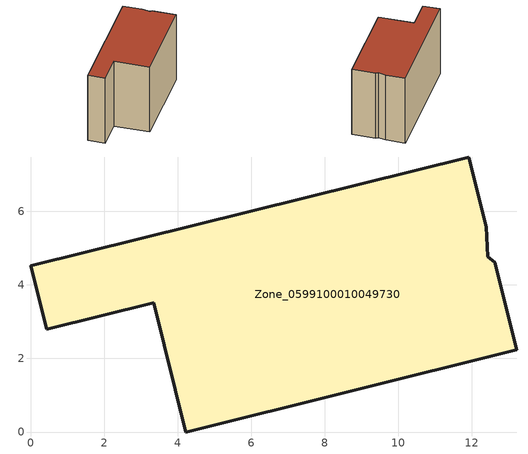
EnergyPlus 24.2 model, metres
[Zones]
Zone_0599100010049730
 floor ground (C_G): 12.62,4.62 13.22,2.24 4.22,0 3.34,3.52 0.43,2.79 0,4.52 11.91,7.48 12.39,5.58 12.43,4.76 z0
 wall outside (C_F): 11.91,7.48 0,4.52 0.43,2.79 3.34,3.52 4.22,0 13.22,2.24 12.62,4.62 12.43,4.76 12.39,5.58 11.91,7.48 z0:7.62
 roof outside (C_R): 12.62,4.62 12.43,4.76 12.39,5.58 11.91,7.48 0,4.52 0.43,2.79 3.34,3.52 4.22,0 13.22,2.24 z7.62
[BUILDING]
Pand.0599100010049730: North Axis=0; Terrain=City; Loads Convergence Tolerance Value=0.04; Temperature Convergence Tolerance Value=0.4; Solar Distribution=FullExterior; Maximum Number of Warmup Days=25; Minimum Number of Warmup Days=1
[Site:Location]
Rotterdam.The.Hague.AP_ZH_NLD Design_Conditions: Latitude=51.96; Longitude=4.45; Time Zone=1; Elevation=-4.5
[SITE:GROUNDTEMPERATURE:BUILDINGSURFACE]
18, 18, 18, 18, 18, 18, 18, 18, 18, 18, 18, 18
[MATERIAL] Thermal Absorptance=0.9; Solar Absorptance=0.7; Visible Absorptance=0.7
Name | Roughness | Thickness | Conductivity | Density | Specific Heat
G.TI.1975-1991 | MediumSmooth | 0.15 | 0.288461 | 540 | 1210
F.TI.1975-1991 | Rough | 0.3 | 0.230769 | 1920 | 840
R.TI.1975-1991 | MediumRough | 0.2 | 0.153846 | 1500 | 1000
[CONSTRUCTION]
C_G: G.TI.1975-1991
C_F: F.TI.1975-1991
C_R: R.TI.1975-1991
[ZONE]
Zone_0599100010049730: Type=1; Multiplier=1; Ceiling Height=Autocalculate; Volume=Autocalculate; Floor Area=autocalculate; Part of Total Floor Area=Yes
[ZONEINFILTRATION:DESIGNFLOWRATE]
Infil_Zone_0599100010049730: Zone or ZoneList or Space or SpaceList=Zone_0599100010049730; Schedule=AlwaysOn; Design Flow Rate Calculation Method=Flow/Area; Flow Rate per Floor Area=0.003; Constant Term Coefficient=1; Temperature Term Coefficient=0; Velocity Term Coefficient=0; Velocity Squared Term Coefficient=0
[HVACTEMPLATE:ZONE:IDEALLOADSAIRSYSTEM]
Zone_0599100010049730: Maximum Heating Supply Air Temperature=50; Minimum Cooling Supply Air Temperature=13; Maximum Heating Supply Air Humidity Ratio=0.0156; Minimum Cooling Supply Air Humidity Ratio=0.0077; Heating Limit=NoLimit; Cooling Limit=NoLimit; Dehumidification Control Type=ConstantSensibleHeatRatio; Cooling Sensible Heat Ratio=0.7; Dehumidification Setpoint=60; Humidification Control Type=None; Humidification Setpoint=30; Outdoor Air Method=None; Outdoor Air Flow Rate per Person=0.00944; Outdoor Air Flow Rate per Zone Floor Area=0; Outdoor Air Flow Rate per Zone=0; Demand Controlled Ventilation Type=None; Outdoor Air Economizer Type=NoEconomizer; Heat Recovery Type=None; Sensible Heat Recovery Effectiveness=0.7; Latent Heat Recovery Effectiveness=0.65
[ZONECONTROL:THERMOSTAT]
ThermostatControl_Zone_0599100010049730: Zone or ZoneList=Zone_0599100010049730; Control Type Schedule=DualSetpointControlType; Control 1=Thermostat_Zone_0599100010049730; Temperature Difference Between Cutout And Setpoint=0
[THERMOSTATSETPOINT:DUALSETPOINT]
Thermostat_Zone_0599100010049730: Heating Setpoint Temperature Schedule=HeatingSetpoint_Zone_0599100010049730; Cooling Setpoint Temperature Schedule=CoolingSetpoint_Zone_0599100010049730
[SCHEDULE:COMPACT]
HeatingSetpoint_Zone_0599100010049730: Through: 12/31, For: AllDays, Until: 24:00, 21
CoolingSetpoint_Zone_0599100010049730: Through: 12/31, For: AllDays, Until: 24:00, 24
DualSetpointControlType: Through: 12/31, For: AllDays, Until: 24:00, 4
AlwaysOn: Through: 12/31, For: AllDays, Until: 24:00, 1
